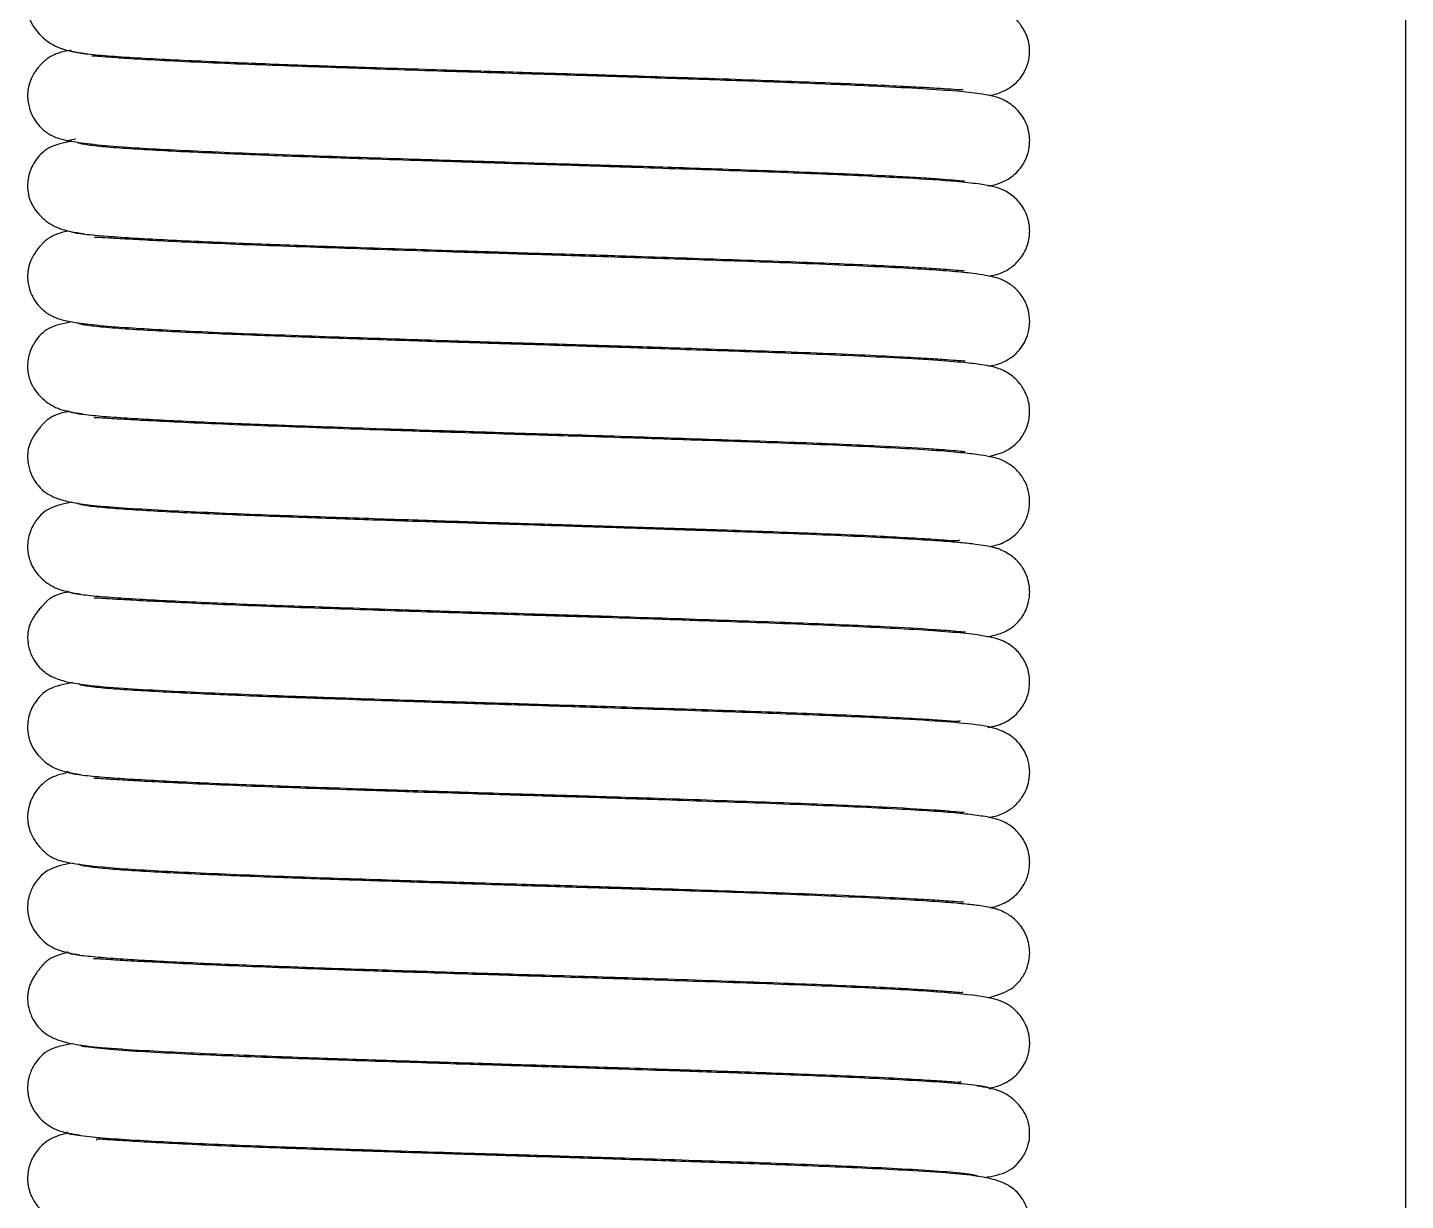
# Model space of a CAD drawing. Header units: millimetres. Extents: x -119 to 1184, y -69 to 836.
# Drawn here: x 451.06 to 465.03, y 619.7 to 631.59 of the extents above; entities that cross this region are included whole.
import ezdxf

# ---------------------------------------------------------------- set-up
doc = ezdxf.new("R2010")
doc.units = ezdxf.units.MM

msp = doc.modelspace()

# ---------------------------------------------------------------- linework, layer by layer
at = {"color": 7, "linetype": 'Continuous', "lineweight": 25}
msp.add_line((465.033, 643.47), (465.033, 592.67), dxfattribs=at)
for points, knots in [([(451.502, 632.26), (451.422, 632.245), (451.269, 632.214), (451.159, 632.102), (451.091, 631.98), (451.061, 631.872), (451.063, 631.784), (451.071, 631.716), (451.099, 631.624), (451.191, 631.494), (451.387, 631.365), (451.556, 631.34), (451.649, 631.326)], [0, 0, 0, 0, 0.159177, 0.302387, 0.343289, 0.409677, 0.442533, 0.454678, 0.525564, 0.709143, 0.841531, 1, 1, 1, 1]), ([(460.813, 630.899), (460.821, 630.901), (460.874, 630.91), (460.952, 630.938), (461.044, 630.99), (461.106, 631.046), (461.152, 631.108), (461.191, 631.178), (461.217, 631.259), (461.223, 631.327), (461.223, 631.362), (461.222, 631.385), (461.217, 631.436), (461.205, 631.478), (461.185, 631.527), (461.167, 631.561), (461.151, 631.586), (461.14, 631.603), (461.129, 631.619), (461.118, 631.633), (461.108, 631.646), (461.08, 631.679), (461.068, 631.693), (461.017, 631.739), (460.95, 631.775), (460.868, 631.803), (460.802, 631.817), (460.699, 631.834), (460.551, 631.85), (460.351, 631.867), (460.069, 631.885), (459.702, 631.905), (459.27, 631.925), (458.819, 631.943), (458.382, 631.959), (457.974, 631.973), (457.602, 631.985), (457.271, 631.996), (456.937, 632.007), (456.545, 632.02), (456.04, 632.035), (455.416, 632.055), (454.688, 632.079), (453.892, 632.106), (453.236, 632.13), (452.739, 632.152), (452.385, 632.17), (452.073, 632.188), (451.821, 632.208), (451.635, 632.228), (451.589, 632.242), (451.566, 632.249)], [0, 0, 0, 0, 0.004222, 0.027311, 0.045288, 0.057311, 0.061214, 0.064722, 0.073253, 0.07765, 0.07861, 0.079623, 0.082078, 0.08955, 0.093545, 0.096742, 0.098097, 0.09933, 0.100489, 0.101631, 0.102819, 0.10411, 0.113614, 0.121011, 0.142778, 0.153731, 0.170954, 0.196686, 0.221504, 0.250897, 0.284685, 0.323383, 0.362284, 0.397442, 0.428714, 0.456555, 0.481011, 0.50196, 0.520321, 0.544218, 0.575282, 0.61383, 0.66008, 0.713435, 0.773907, 0.807195, 0.84222, 0.878716, 0.917218, 0.957782, 1, 1, 1, 1]), ([(451.506, 631.357), (451.493, 631.356), (451.448, 631.35), (451.412, 631.34), (451.36, 631.324), (451.32, 631.307), (451.288, 631.289), (451.27, 631.277), (451.255, 631.266), (451.245, 631.258), (451.234, 631.25), (451.225, 631.242), (451.216, 631.233), (451.201, 631.218), (451.18, 631.195), (451.155, 631.164), (451.12, 631.112), (451.088, 631.046), (451.069, 630.98), (451.061, 630.91), (451.066, 630.832), (451.082, 630.762), (451.107, 630.697), (451.147, 630.63), (451.189, 630.58), (451.227, 630.546), (451.248, 630.531), (451.258, 630.523), (451.282, 630.507), (451.315, 630.489), (451.383, 630.462), (451.506, 630.433), (451.729, 630.403), (452.039, 630.377), (452.408, 630.355), (452.817, 630.335), (453.304, 630.314), (453.848, 630.294), (454.414, 630.274), (454.958, 630.256), (455.451, 630.24), (455.916, 630.225), (456.341, 630.212), (456.774, 630.199), (457.187, 630.186), (457.623, 630.171), (458.068, 630.156), (458.543, 630.139), (459.016, 630.122), (459.443, 630.103), (459.793, 630.086), (460.066, 630.071), (460.317, 630.056), (460.519, 630.036), (460.552, 630.034), (460.563, 630.033)], [0, 0, 0, 0, 0.006568, 0.022713, 0.035311, 0.044112, 0.04717, 0.049444, 0.050359, 0.051191, 0.052013, 0.052901, 0.053851, 0.054839, 0.057091, 0.059909, 0.063404, 0.072567, 0.082763, 0.089519, 0.094273, 0.098646, 0.104646, 0.108295, 0.115716, 0.119409, 0.121238, 0.122341, 0.123816, 0.133729, 0.150259, 0.182625, 0.225419, 0.272298, 0.309815, 0.349753, 0.391841, 0.435605, 0.477247, 0.514704, 0.54765, 0.575939, 0.606483, 0.631243, 0.661514, 0.688996, 0.720431, 0.75558, 0.794796, 0.83378, 0.8694, 0.901451, 0.930053, 0.977828, 1, 1, 1, 1]), ([(451.479, 631.354), (451.507, 631.347), (451.561, 631.332), (451.767, 631.31), (452.038, 631.29), (452.361, 631.271), (452.717, 631.254), (453.196, 631.232), (453.795, 631.21), (454.477, 631.186), (455.044, 631.168), (455.469, 631.154), (455.828, 631.143), (456.209, 631.131), (456.7, 631.116), (457.236, 631.098), (457.787, 631.08), (458.311, 631.062), (458.813, 631.044), (459.261, 631.026), (459.639, 631.009), (459.948, 630.993), (460.188, 630.981), (460.367, 630.97), (460.483, 630.962), (460.543, 630.957), (460.545, 630.961), (460.546, 630.963)], [0, 0, 0, 0, 0.053108, 0.10337, 0.150278, 0.194007, 0.235147, 0.273382, 0.340265, 0.395346, 0.438966, 0.470686, 0.490961, 0.518784, 0.554993, 0.599879, 0.639097, 0.682723, 0.727054, 0.770035, 0.811327, 0.850607, 0.887722, 0.923234, 0.957093, 0.986434, 1, 1, 1, 1]), ([(460.807, 629.983), (460.822, 629.985), (460.874, 629.993), (460.959, 630.028), (461.032, 630.064), (461.114, 630.14), (461.17, 630.219), (461.211, 630.318), (461.226, 630.417), (461.22, 630.513), (461.189, 630.632), (461.112, 630.751), (461.008, 630.83), (460.92, 630.872), (460.888, 630.881), (460.814, 630.901), (460.695, 630.921), (460.48, 630.944), (460.149, 630.967), (459.634, 630.994), (458.933, 631.025), (458.062, 631.056), (457.18, 631.085), (456.415, 631.109), (455.791, 631.128), (455.272, 631.145), (454.779, 631.161), (454.295, 631.178), (453.826, 631.194), (453.345, 631.212), (452.869, 631.231), (452.441, 631.252), (452.107, 631.271), (451.891, 631.286), (451.756, 631.298), (451.729, 631.298), (451.715, 631.299)], [0, 0, 0, 0, 0.0076638, 0.0282309, 0.0462524, 0.0546711, 0.062906, 0.070629, 0.0787295, 0.0840922, 0.0906586, 0.1050703, 0.1181885, 0.1236485, 0.1360379, 0.1500434, 0.1757566, 0.2174344, 0.2662405, 0.315327, 0.3852388, 0.4497852, 0.510249, 0.5657349, 0.5998248, 0.632211, 0.6681211, 0.6991478, 0.7334285, 0.7711918, 0.812785, 0.8578303, 0.9011381, 0.9381914, 0.9689935, 1, 1, 1, 1]), ([(451.513, 630.435), (451.429, 630.419), (451.272, 630.388), (451.159, 630.273), (451.091, 630.151), (451.061, 630.044), (451.063, 629.956), (451.071, 629.888), (451.098, 629.795), (451.188, 629.666), (451.379, 629.537), (451.543, 629.513), (451.632, 629.5)], [0, 0, 0, 0, 0.16961, 0.314341, 0.355928, 0.423867, 0.457419, 0.469561, 0.538861, 0.716988, 0.845613, 1, 1, 1, 1]), ([(451.553, 630.456), (451.527, 630.452), (451.46, 630.442), (451.461, 630.432), (451.462, 630.426)], [0, 0, 0, 0, 0.397313, 1, 1, 1, 1]), ([(460.809, 629.069), (460.828, 629.072), (460.882, 629.082), (460.934, 629.098), (461.005, 629.136), (461.069, 629.179), (461.167, 629.288), (461.208, 629.395), (461.223, 629.488), (461.224, 629.577), (461.204, 629.672), (461.159, 629.762), (461.114, 629.823), (461.065, 629.872), (461.001, 629.919), (460.931, 629.953), (460.837, 629.982), (460.696, 630.005), (460.443, 630.032), (460.075, 630.056), (459.631, 630.079), (459.228, 630.098), (458.765, 630.116), (458.252, 630.135), (457.719, 630.153), (457.159, 630.171), (456.617, 630.189), (456.121, 630.204), (455.738, 630.216), (455.381, 630.227), (454.96, 630.241), (454.403, 630.259), (453.734, 630.282), (453.152, 630.305), (452.691, 630.326), (452.352, 630.343), (452.048, 630.361), (451.801, 630.381), (451.62, 630.402), (451.583, 630.416), (451.564, 630.423)], [0, 0, 0, 0, 0.012029, 0.034804, 0.042628, 0.048349, 0.057926, 0.070105, 0.07565, 0.080238, 0.088821, 0.094553, 0.099753, 0.105837, 0.112968, 0.123736, 0.145865, 0.177085, 0.215567, 0.277839, 0.31144, 0.346637, 0.383189, 0.420904, 0.458371, 0.492038, 0.530524, 0.561563, 0.585549, 0.602687, 0.629495, 0.666426, 0.713027, 0.769741, 0.802076, 0.836789, 0.873642, 0.913216, 0.955488, 1, 1, 1, 1]), ([(451.47, 629.524), (451.448, 629.519), (451.41, 629.511), (451.36, 629.495), (451.323, 629.479), (451.294, 629.462), (451.279, 629.453), (451.269, 629.447), (451.259, 629.439), (451.245, 629.429), (451.237, 629.421), (451.225, 629.41), (451.214, 629.399), (451.203, 629.386), (451.185, 629.367), (451.161, 629.338), (451.122, 629.283), (451.088, 629.215), (451.071, 629.157), (451.064, 629.101), (451.062, 629.059), (451.067, 628.998), (451.083, 628.929), (451.109, 628.866), (451.148, 628.8), (451.191, 628.75), (451.229, 628.716), (451.249, 628.701), (451.26, 628.693), (451.283, 628.678), (451.316, 628.66), (451.383, 628.632), (451.502, 628.604), (451.718, 628.575), (452.015, 628.55), (452.372, 628.528), (452.771, 628.508), (453.249, 628.487), (453.786, 628.467), (454.345, 628.448), (454.88, 628.43), (455.363, 628.414), (455.815, 628.4), (456.227, 628.387), (456.653, 628.374), (457.069, 628.361), (457.521, 628.346), (457.992, 628.33), (458.499, 628.312), (459.021, 628.293), (459.504, 628.272), (459.898, 628.252), (460.189, 628.236), (460.386, 628.223), (460.506, 628.214), (460.558, 628.21), (460.567, 628.211), (460.569, 628.212)], [0, 0, 0, 0, 0.01632, 0.028532, 0.036469, 0.038949, 0.039881, 0.04067, 0.041401, 0.042182, 0.044198, 0.04527, 0.046291, 0.047351, 0.048528, 0.051429, 0.055261, 0.066032, 0.077803, 0.081932, 0.084948, 0.089591, 0.093826, 0.099532, 0.103116, 0.110352, 0.113915, 0.115678, 0.116785, 0.118245, 0.127865, 0.143715, 0.174573, 0.215214, 0.260094, 0.296237, 0.334976, 0.376065, 0.418973, 0.459408, 0.495654, 0.527387, 0.55446, 0.5833, 0.606652, 0.636566, 0.664373, 0.696645, 0.73311, 0.774099, 0.818431, 0.859705, 0.896987, 0.930845, 0.961265, 0.988066, 1, 1, 1, 1]), ([(451.471, 629.529), (451.494, 629.521), (451.538, 629.506), (451.73, 629.484), (451.989, 629.464), (452.301, 629.446), (452.649, 629.428), (453.119, 629.407), (453.708, 629.384), (454.384, 629.361), (454.947, 629.342), (455.37, 629.328), (455.729, 629.317), (456.11, 629.305), (456.603, 629.29), (457.141, 629.273), (457.696, 629.254), (458.226, 629.236), (458.736, 629.218), (459.192, 629.2), (459.581, 629.183), (459.902, 629.167), (460.157, 629.153), (460.35, 629.14), (460.482, 629.13), (460.556, 629.122), (460.56, 629.125), (460.562, 629.126)], [0, 0, 0, 0, 0.052838, 0.102921, 0.149728, 0.19324, 0.234165, 0.272243, 0.33895, 0.393677, 0.437061, 0.468628, 0.488816, 0.516622, 0.552653, 0.597357, 0.636467, 0.680022, 0.724141, 0.766897, 0.808041, 0.847252, 0.884313, 0.919713, 0.953535, 0.983107, 1, 1, 1, 1]), ([(460.805, 628.157), (460.843, 628.163), (460.911, 628.174), (460.995, 628.216), (461.055, 628.256), (461.116, 628.313), (461.172, 628.393), (461.212, 628.494), (461.231, 628.623), (461.202, 628.774), (461.131, 628.893), (461.047, 628.975), (460.937, 629.039), (460.867, 629.057), (460.776, 629.077), (460.638, 629.097), (460.443, 629.117), (460.166, 629.136), (459.807, 629.157), (459.358, 629.178), (458.848, 629.199), (458.319, 629.218), (457.819, 629.235), (457.326, 629.251), (456.866, 629.266), (456.427, 629.28), (456.037, 629.292), (455.629, 629.305), (455.181, 629.319), (454.673, 629.336), (454.122, 629.355), (453.565, 629.374), (453.053, 629.395), (452.625, 629.414), (452.29, 629.431), (452.043, 629.445), (451.872, 629.455), (451.779, 629.46), (451.74, 629.462), (451.743, 629.457), (451.744, 629.456)], [0, 0, 0, 0, 0.0209743, 0.0388073, 0.0466311, 0.0544616, 0.0624269, 0.0701005, 0.0783795, 0.0900025, 0.1007902, 0.1117356, 0.1230549, 0.1432541, 0.1660276, 0.1911709, 0.2243339, 0.260531, 0.300179, 0.343554, 0.3880757, 0.4278562, 0.4632884, 0.4943271, 0.5285492, 0.5544853, 0.5800108, 0.6046359, 0.6340804, 0.6682634, 0.7069469, 0.7497577, 0.7929413, 0.8338703, 0.8721339, 0.9076658, 0.9410258, 0.9715952, 0.9957567, 1, 1, 1, 1]), ([(451.513, 628.606), (451.429, 628.589), (451.272, 628.559), (451.159, 628.444), (451.091, 628.323), (451.061, 628.215), (451.063, 628.114), (451.073, 628.056), (451.102, 627.958), (451.185, 627.838), (451.371, 627.71), (451.531, 627.686), (451.618, 627.673)], [0, 0, 0, 0, 0.1741828, 0.3244301, 0.3673713, 0.436887, 0.4711267, 0.5003, 0.5511092, 0.7241803, 0.8493388, 1, 1, 1, 1]), ([(460.804, 627.24), (460.855, 627.253), (460.95, 627.276), (461.045, 627.331), (461.111, 627.396), (461.151, 627.446), (461.204, 627.544), (461.222, 627.636), (461.223, 627.703), (461.221, 627.752), (461.21, 627.814), (461.188, 627.873), (461.162, 627.922), (461.143, 627.953), (461.108, 627.999), (461.06, 628.05), (460.974, 628.107), (460.886, 628.14), (460.827, 628.154), (460.725, 628.173), (460.547, 628.194), (460.244, 628.217), (459.823, 628.241), (459.327, 628.265), (458.836, 628.285), (458.358, 628.302), (457.909, 628.317), (457.503, 628.331), (457.147, 628.343), (456.805, 628.354), (456.417, 628.366), (455.921, 628.381), (455.301, 628.401), (454.577, 628.425), (453.785, 628.452), (453.135, 628.477), (452.646, 628.499), (452.301, 628.517), (452.003, 628.535), (451.767, 628.555), (451.603, 628.576), (451.577, 628.59), (451.563, 628.597)], [0, 0, 0, 0, 0.027502, 0.050986, 0.056989, 0.061479, 0.06903, 0.07806, 0.080159, 0.082204, 0.086955, 0.092228, 0.094646, 0.096986, 0.099334, 0.1071, 0.126291, 0.136806, 0.151413, 0.175441, 0.208802, 0.251133, 0.302486, 0.344979, 0.383636, 0.417909, 0.448335, 0.474931, 0.497552, 0.516427, 0.539421, 0.56992, 0.608357, 0.654755, 0.708462, 0.769824, 0.803624, 0.83917, 0.876295, 0.915638, 0.957023, 1, 1, 1, 1]), ([(451.465, 627.703), (451.482, 627.696), (451.515, 627.682), (451.684, 627.66), (451.918, 627.64), (452.206, 627.622), (452.53, 627.605), (452.975, 627.584), (453.54, 627.561), (454.201, 627.538), (454.762, 627.519), (455.197, 627.505), (455.556, 627.494), (455.919, 627.482), (456.372, 627.468), (456.872, 627.453), (457.396, 627.435), (457.913, 627.418), (458.427, 627.4), (458.904, 627.383), (459.323, 627.365), (459.787, 627.344), (460.142, 627.325), (460.384, 627.308), (460.506, 627.297), (460.566, 627.29), (460.566, 627.294), (460.566, 627.295)], [0, 0, 0, 0, 0.051035, 0.099581, 0.145143, 0.187491, 0.227331, 0.26459, 0.33043, 0.384713, 0.428434, 0.461162, 0.482763, 0.508176, 0.541163, 0.582189, 0.618287, 0.658753, 0.701931, 0.743761, 0.78431, 0.823253, 0.895322, 0.928985, 0.960866, 0.987874, 1, 1, 1, 1]), ([(451.488, 627.697), (451.473, 627.694), (451.434, 627.688), (451.393, 627.676), (451.352, 627.662), (451.322, 627.648), (451.305, 627.64), (451.292, 627.632), (451.286, 627.628), (451.282, 627.625), (451.277, 627.622), (451.272, 627.618), (451.264, 627.613), (451.257, 627.607), (451.248, 627.598), (451.241, 627.591), (451.226, 627.577), (451.215, 627.565), (451.202, 627.551), (451.183, 627.53), (451.159, 627.499), (451.118, 627.441), (451.086, 627.378), (451.068, 627.316), (451.063, 627.263), (451.063, 627.219), (451.069, 627.157), (451.089, 627.08), (451.124, 627.008), (451.164, 626.953), (451.211, 626.901), (451.282, 626.848), (451.387, 626.803), (451.533, 626.769), (451.739, 626.742), (452.03, 626.719), (452.41, 626.697), (452.87, 626.675), (453.354, 626.654), (453.833, 626.637), (454.29, 626.621), (454.715, 626.607), (455.226, 626.59), (455.861, 626.569), (456.653, 626.545), (457.488, 626.518), (458.337, 626.489), (459.155, 626.459), (459.746, 626.432), (460.134, 626.41), (460.359, 626.395), (460.491, 626.384), (460.51, 626.391), (460.519, 626.394)], [0, 0, 0, 0, 0.009197, 0.024143, 0.034405, 0.037826, 0.040183, 0.041027, 0.041389, 0.041729, 0.04206, 0.042402, 0.043173, 0.044137, 0.045343, 0.047979, 0.049072, 0.050133, 0.051284, 0.052623, 0.056081, 0.060773, 0.07413, 0.086682, 0.09081, 0.093659, 0.098796, 0.102763, 0.110429, 0.114314, 0.119596, 0.134928, 0.157005, 0.185923, 0.221602, 0.263804, 0.310904, 0.355563, 0.396365, 0.433027, 0.465977, 0.49542, 0.521177, 0.569039, 0.62003, 0.675151, 0.734455, 0.798354, 0.867584, 0.903695, 0.939532, 0.971902, 1, 1, 1, 1]), ([(460.812, 626.328), (460.846, 626.333), (460.903, 626.343), (460.987, 626.381), (461.057, 626.428), (461.101, 626.471), (461.13, 626.506), (461.162, 626.55), (461.193, 626.612), (461.213, 626.683), (461.222, 626.739), (461.224, 626.801), (461.216, 626.88), (461.181, 626.984), (461.12, 627.078), (461.034, 627.156), (460.918, 627.218), (460.849, 627.232), (460.724, 627.257), (460.542, 627.278), (460.281, 627.3), (459.926, 627.322), (459.486, 627.343), (458.985, 627.365), (458.448, 627.384), (457.881, 627.404), (457.317, 627.423), (456.791, 627.44), (456.349, 627.454), (455.911, 627.467), (455.394, 627.483), (454.828, 627.502), (454.248, 627.522), (453.692, 627.541), (453.157, 627.562), (452.691, 627.582), (452.316, 627.601), (452.033, 627.616), (451.846, 627.627), (451.751, 627.636), (451.741, 627.632), (451.739, 627.631)], [0, 0, 0, 0, 0.021373, 0.035444, 0.04588, 0.053659, 0.056611, 0.059002, 0.066631, 0.070157, 0.074653, 0.078226, 0.083365, 0.09102, 0.101222, 0.112486, 0.124367, 0.149049, 0.176873, 0.207394, 0.24658, 0.289298, 0.331821, 0.377159, 0.419236, 0.456746, 0.499917, 0.534831, 0.561357, 0.586682, 0.620484, 0.662857, 0.700059, 0.741534, 0.786027, 0.829571, 0.871515, 0.911656, 0.950653, 0.988214, 1, 1, 1, 1]), ([(451.512, 626.776), (451.429, 626.76), (451.272, 626.729), (451.16, 626.616), (451.092, 626.495), (451.061, 626.386), (451.063, 626.287), (451.073, 626.228), (451.101, 626.13), (451.183, 626.01), (451.365, 625.882), (451.521, 625.859), (451.606, 625.846)], [0, 0, 0, 0, 0.177987, 0.335701, 0.380221, 0.450954, 0.48569, 0.514549, 0.564045, 0.731799, 0.853307, 1, 1, 1, 1]), ([(460.795, 625.413), (460.842, 625.423), (460.936, 625.442), (461.028, 625.495), (461.072, 625.529), (461.108, 625.564), (461.155, 625.623), (461.199, 625.71), (461.221, 625.799), (461.225, 625.881), (461.216, 625.956), (461.199, 626.019), (461.176, 626.071), (461.156, 626.106), (461.111, 626.172), (461.049, 626.232), (460.942, 626.292), (460.881, 626.312), (460.838, 626.323), (460.771, 626.336), (460.67, 626.351), (460.517, 626.367), (460.293, 626.385), (459.978, 626.404), (459.568, 626.425), (459.09, 626.446), (458.598, 626.465), (458.128, 626.481), (457.693, 626.496), (457.303, 626.509), (456.962, 626.52), (456.624, 626.531), (456.228, 626.543), (455.722, 626.559), (455.102, 626.578), (454.389, 626.602), (453.621, 626.629), (453, 626.654), (452.54, 626.675), (452.218, 626.693), (451.943, 626.711), (451.732, 626.73), (451.599, 626.749), (451.584, 626.761), (451.577, 626.766)], [0, 0, 0, 0, 0.024842, 0.048794, 0.054247, 0.059551, 0.065183, 0.070924, 0.079104, 0.084004, 0.088241, 0.093364, 0.096136, 0.09876, 0.101263, 0.113381, 0.130335, 0.137829, 0.149008, 0.165391, 0.186962, 0.21364, 0.245241, 0.281688, 0.323485, 0.364787, 0.401791, 0.434635, 0.463784, 0.489055, 0.510344, 0.528819, 0.552922, 0.584286, 0.623352, 0.66991, 0.723301, 0.784328, 0.817724, 0.852707, 0.889315, 0.928088, 0.968733, 1, 1, 1, 1]), ([(451.488, 625.868), (451.476, 625.866), (451.428, 625.858), (451.391, 625.848), (451.341, 625.828), (451.324, 625.82), (451.311, 625.813), (451.303, 625.809), (451.297, 625.805), (451.292, 625.802), (451.288, 625.8), (451.283, 625.796), (451.274, 625.789), (451.265, 625.782), (451.26, 625.775), (451.253, 625.768), (451.245, 625.76), (451.238, 625.753), (451.233, 625.748), (451.227, 625.741), (451.218, 625.732), (451.206, 625.719), (451.185, 625.695), (451.14, 625.641), (451.097, 625.57), (451.074, 625.51), (451.065, 625.451), (451.063, 625.422), (451.063, 625.383), (451.068, 625.334), (451.086, 625.259), (451.114, 625.197), (451.143, 625.153), (451.163, 625.125), (451.208, 625.074), (451.295, 625.01), (451.438, 624.957), (451.67, 624.919), (451.998, 624.892), (452.415, 624.868), (452.872, 624.846), (453.351, 624.826), (453.868, 624.807), (454.405, 624.788), (454.95, 624.77), (455.551, 624.75), (456.26, 624.729), (457.104, 624.702), (457.982, 624.673), (458.694, 624.648), (459.231, 624.626), (459.617, 624.609), (459.96, 624.591), (460.243, 624.574), (460.428, 624.561), (460.517, 624.553), (460.52, 624.562), (460.52, 624.565)], [0, 0, 0, 0, 0.007298, 0.030022, 0.034299, 0.037281, 0.038323, 0.039115, 0.039448, 0.039762, 0.040082, 0.040431, 0.041276, 0.043057, 0.045544, 0.047179, 0.04851, 0.049098, 0.049659, 0.050216, 0.050793, 0.052085, 0.053666, 0.057923, 0.071444, 0.087619, 0.093152, 0.096956, 0.098309, 0.102886, 0.106449, 0.114494, 0.116269, 0.11835, 0.123598, 0.138961, 0.170006, 0.213129, 0.267955, 0.314626, 0.358608, 0.398782, 0.434871, 0.477314, 0.5135, 0.545634, 0.596188, 0.65066, 0.7097, 0.773792, 0.808263, 0.844252, 0.88148, 0.919539, 0.954618, 0.984774, 1, 1, 1, 1]), ([(451.461, 625.878), (451.473, 625.871), (451.497, 625.856), (451.659, 625.834), (451.889, 625.814), (452.176, 625.795), (452.501, 625.778), (452.946, 625.757), (453.513, 625.734), (454.173, 625.711), (454.727, 625.692), (455.15, 625.678), (455.507, 625.666), (455.882, 625.655), (456.364, 625.64), (456.893, 625.623), (457.445, 625.605), (457.98, 625.587), (458.503, 625.569), (458.979, 625.551), (459.394, 625.533), (459.849, 625.512), (460.193, 625.493), (460.425, 625.475), (460.53, 625.466), (460.574, 625.459), (460.567, 625.465), (460.567, 625.465)], [0, 0, 0, 0, 0.051817, 0.101113, 0.147357, 0.190252, 0.230475, 0.268032, 0.33417, 0.388281, 0.431385, 0.463073, 0.48347, 0.510471, 0.545326, 0.58853, 0.626476, 0.668931, 0.712598, 0.754669, 0.795351, 0.834316, 0.90624, 0.93984, 0.97056, 0.995985, 1, 1, 1, 1]), ([(460.8, 624.493), (460.829, 624.499), (460.881, 624.508), (460.951, 624.535), (461.021, 624.572), (461.081, 624.62), (461.128, 624.672), (461.174, 624.742), (461.214, 624.839), (461.229, 624.958), (461.208, 625.095), (461.155, 625.2), (461.095, 625.272), (461.02, 625.337), (460.919, 625.387), (460.822, 625.411), (460.641, 625.44), (460.374, 625.465), (460.026, 625.487), (459.606, 625.509), (459.134, 625.53), (458.613, 625.55), (458.038, 625.57), (457.454, 625.59), (456.895, 625.608), (456.438, 625.622), (456.022, 625.635), (455.567, 625.649), (455.068, 625.665), (454.542, 625.683), (454.017, 625.701), (453.483, 625.72), (452.984, 625.74), (452.56, 625.76), (452.225, 625.777), (451.98, 625.791), (451.841, 625.8), (451.772, 625.804), (451.739, 625.807), (451.737, 625.804), (451.737, 625.803)], [0, 0, 0, 0, 0.018613, 0.033564, 0.04416, 0.052248, 0.058788, 0.06395, 0.070845, 0.079781, 0.088852, 0.099207, 0.104702, 0.11087, 0.127773, 0.158606, 0.195647, 0.237058, 0.282588, 0.322626, 0.365766, 0.408758, 0.447199, 0.492106, 0.52928, 0.5585, 0.58154, 0.610388, 0.647362, 0.680334, 0.717544, 0.758864, 0.801915, 0.843499, 0.883175, 0.921049, 0.957591, 0.975274, 0.992323, 1, 1, 1, 1]), ([(451.522, 624.949), (451.436, 624.933), (451.274, 624.902), (451.161, 624.788), (451.092, 624.668), (451.061, 624.557), (451.063, 624.458), (451.072, 624.399), (451.101, 624.302), (451.182, 624.182), (451.361, 624.054), (451.514, 624.031), (451.598, 624.018)], [0, 0, 0, 0, 0.187292, 0.35192, 0.397655, 0.468459, 0.503124, 0.531394, 0.579297, 0.740956, 0.858178, 1, 1, 1, 1]), ([(460.809, 623.58), (460.837, 623.586), (460.88, 623.594), (460.959, 623.623), (461.047, 623.674), (461.131, 623.757), (461.202, 623.875), (461.231, 624.026), (461.212, 624.156), (461.172, 624.256), (461.116, 624.336), (461.045, 624.402), (460.988, 624.437), (460.859, 624.495), (460.66, 624.526), (460.338, 624.555), (459.886, 624.581), (459.415, 624.603), (458.99, 624.621), (458.508, 624.639), (457.977, 624.658), (457.429, 624.676), (456.86, 624.694), (456.315, 624.712), (455.819, 624.727), (455.438, 624.739), (455.083, 624.75), (454.67, 624.764), (454.127, 624.783), (453.482, 624.805), (452.931, 624.828), (452.502, 624.849), (452.194, 624.866), (451.925, 624.883), (451.718, 624.903), (451.592, 624.922), (451.584, 624.933), (451.581, 624.938)], [0, 0, 0, 0, 0.022502, 0.033927, 0.044864, 0.05544, 0.065864, 0.077095, 0.085095, 0.09251, 0.100207, 0.107773, 0.119351, 0.132562, 0.176259, 0.231731, 0.29366, 0.327213, 0.362259, 0.398534, 0.436247, 0.473782, 0.507377, 0.545627, 0.576583, 0.600669, 0.617827, 0.644601, 0.681354, 0.72772, 0.784516, 0.816728, 0.851174, 0.887954, 0.927552, 0.969644, 1, 1, 1, 1]), ([(451.486, 624.039), (451.444, 624.03), (451.38, 624.016), (451.316, 623.99), (451.283, 623.972), (451.26, 623.956), (451.24, 623.942), (451.194, 623.905), (451.148, 623.85), (451.109, 623.783), (451.083, 623.72), (451.067, 623.651), (451.062, 623.59), (451.064, 623.548), (451.071, 623.493), (451.088, 623.434), (451.122, 623.367), (451.161, 623.311), (451.185, 623.283), (451.203, 623.263), (451.214, 623.251), (451.225, 623.24), (451.237, 623.229), (451.245, 623.221), (451.259, 623.21), (451.269, 623.203), (451.279, 623.196), (451.294, 623.187), (451.319, 623.173), (451.351, 623.158), (451.403, 623.14), (451.531, 623.111), (451.79, 623.079), (452.199, 623.051), (452.587, 623.03), (453.052, 623.009), (453.572, 622.988), (454.113, 622.969), (454.63, 622.952), (455.101, 622.936), (455.545, 622.922), (455.952, 622.909), (456.379, 622.896), (456.802, 622.883), (457.266, 622.868), (457.753, 622.852), (458.28, 622.833), (458.825, 622.814), (459.334, 622.793), (459.762, 622.773), (460.086, 622.756), (460.319, 622.741), (460.465, 622.732), (460.547, 622.724), (460.55, 622.729), (460.551, 622.731)], [0, 0, 0, 0, 0.028611, 0.04444, 0.054046, 0.055504, 0.05661, 0.061924, 0.06915, 0.072729, 0.078427, 0.082657, 0.087294, 0.090306, 0.094429, 0.106184, 0.11694, 0.120767, 0.123664, 0.12484, 0.125898, 0.126918, 0.127989, 0.130002, 0.130782, 0.131512, 0.1323, 0.133231, 0.135708, 0.142087, 0.151458, 0.172131, 0.244278, 0.28239, 0.322424, 0.364376, 0.407604, 0.447501, 0.483226, 0.514556, 0.541308, 0.569771, 0.593061, 0.623316, 0.651437, 0.68411, 0.721096, 0.762282, 0.806597, 0.848381, 0.886852, 0.922226, 0.954878, 0.984567, 1, 1, 1, 1]), ([(451.46, 624.052), (451.468, 624.044), (451.482, 624.03), (451.63, 624.008), (451.851, 623.988), (452.131, 623.969), (452.45, 623.952), (452.89, 623.93), (453.452, 623.907), (454.106, 623.884), (454.655, 623.865), (455.072, 623.852), (455.428, 623.84), (455.808, 623.828), (456.301, 623.813), (456.843, 623.796), (457.408, 623.778), (457.953, 623.759), (458.482, 623.741), (458.962, 623.723), (459.38, 623.705), (459.839, 623.683), (460.186, 623.665), (460.426, 623.645), (460.528, 623.637), (460.567, 623.631), (460.559, 623.637), (460.559, 623.638)], [0, 0, 0, 0, 0.049178, 0.098845, 0.14547, 0.188691, 0.229082, 0.266799, 0.333189, 0.38729, 0.43016, 0.461455, 0.481518, 0.509232, 0.544915, 0.589019, 0.627759, 0.671077, 0.714911, 0.757081, 0.797852, 0.836896, 0.908916, 0.942521, 0.97318, 0.999559, 1, 1, 1, 1]), ([(460.822, 622.668), (460.826, 622.669), (460.872, 622.676), (460.924, 622.694), (461.001, 622.731), (461.065, 622.777), (461.114, 622.827), (461.159, 622.888), (461.204, 622.977), (461.224, 623.072), (461.223, 623.162), (461.208, 623.255), (461.167, 623.361), (461.069, 623.47), (460.995, 623.52), (460.935, 623.549), (460.854, 623.575), (460.741, 623.596), (460.548, 623.62), (460.299, 623.641), (459.976, 623.661), (459.568, 623.682), (459.077, 623.703), (458.536, 623.724), (457.991, 623.743), (457.437, 623.761), (456.903, 623.779), (456.417, 623.794), (455.987, 623.807), (455.531, 623.822), (454.974, 623.839), (454.385, 623.859), (453.8, 623.879), (453.267, 623.899), (452.787, 623.92), (452.396, 623.939), (452.099, 623.955), (451.913, 623.967), (451.806, 623.973), (451.747, 623.978), (451.739, 623.976), (451.736, 623.975)], [0, 0, 0, 0, 0.002694, 0.0292, 0.040378, 0.047781, 0.054097, 0.059495, 0.065445, 0.074356, 0.079119, 0.084875, 0.097519, 0.107461, 0.113401, 0.125431, 0.142335, 0.175477, 0.208556, 0.244186, 0.282352, 0.323691, 0.367989, 0.412162, 0.451719, 0.487008, 0.526919, 0.558451, 0.582433, 0.610903, 0.647887, 0.693182, 0.732248, 0.775712, 0.819352, 0.860956, 0.900178, 0.937605, 0.961569, 0.984629, 1, 1, 1, 1]), ([(451.523, 623.119), (451.438, 623.103), (451.275, 623.073), (451.161, 622.958), (451.104, 622.86), (451.075, 622.78), (451.062, 622.71), (451.063, 622.63), (451.072, 622.571), (451.101, 622.473), (451.181, 622.353), (451.359, 622.226), (451.511, 622.203), (451.594, 622.19)], [0, 0, 0, 0, 0.188948, 0.361092, 0.408115, 0.435952, 0.479056, 0.513585, 0.541468, 0.588414, 0.746456, 0.861117, 1, 1, 1, 1]), ([(460.805, 621.752), (460.888, 621.778), (460.991, 621.809), (461.075, 621.873), (461.142, 621.944), (461.196, 622.043), (461.228, 622.17), (461.223, 622.285), (461.191, 622.38), (461.153, 622.458), (461.09, 622.54), (460.987, 622.613), (460.907, 622.646), (460.873, 622.656), (460.813, 622.671), (460.724, 622.686), (460.573, 622.704), (460.363, 622.722), (460.059, 622.742), (459.646, 622.763), (459.146, 622.786), (458.613, 622.807), (458.099, 622.825), (457.623, 622.841), (457.199, 622.855), (456.834, 622.866), (456.488, 622.877), (456.098, 622.889), (455.6, 622.905), (454.986, 622.925), (454.278, 622.948), (453.516, 622.975), (452.904, 623), (452.455, 623.022), (452.145, 623.039), (451.884, 623.058), (451.692, 623.078), (451.582, 623.096), (451.584, 623.107), (451.584, 623.112)], [0, 0, 0, 0, 0.03754, 0.046309, 0.054763, 0.062988, 0.070048, 0.081272, 0.086245, 0.089838, 0.102206, 0.113158, 0.121996, 0.129645, 0.141148, 0.167266, 0.193534, 0.225214, 0.262083, 0.304746, 0.349865, 0.390408, 0.426302, 0.458081, 0.485518, 0.508495, 0.527417, 0.550666, 0.581641, 0.620621, 0.667333, 0.721171, 0.783084, 0.816962, 0.852423, 0.889785, 0.929345, 0.97074, 1, 1, 1, 1]), ([(451.477, 622.211), (451.457, 622.208), (451.41, 622.199), (451.335, 622.173), (451.267, 622.135), (451.227, 622.098), (451.214, 622.082), (451.186, 622.049), (451.17, 622.028), (451.158, 622.012), (451.146, 621.995), (451.129, 621.969), (451.097, 621.914), (451.081, 621.874), (451.069, 621.824), (451.065, 621.792), (451.063, 621.768), (451.063, 621.752), (451.064, 621.711), (451.073, 621.64), (451.104, 621.557), (451.145, 621.491), (451.19, 621.434), (451.257, 621.378), (451.37, 621.32), (451.543, 621.278), (451.822, 621.246), (452.19, 621.223), (452.633, 621.199), (453.07, 621.18), (453.514, 621.162), (454.062, 621.142), (454.711, 621.12), (455.49, 621.095), (456.285, 621.07), (457.14, 621.043), (457.869, 621.019), (458.451, 620.999), (458.893, 620.982), (459.318, 620.965), (459.712, 620.947), (460.053, 620.929), (460.319, 620.911), (460.468, 620.902), (460.529, 620.895), (460.523, 620.906), (460.522, 620.907)], [0, 0, 0, 0, 0.014287, 0.032656, 0.053562, 0.063552, 0.073441, 0.076816, 0.078204, 0.079498, 0.080804, 0.082225, 0.085701, 0.09572, 0.100008, 0.103096, 0.104274, 0.10529, 0.106308, 0.112042, 0.120536, 0.12405, 0.128528, 0.141982, 0.161715, 0.1974, 0.243661, 0.299627, 0.34164, 0.380535, 0.416005, 0.447941, 0.502634, 0.550263, 0.600781, 0.655137, 0.71496, 0.747175, 0.781054, 0.816908, 0.854488, 0.893462, 0.932142, 0.966052, 0.994589, 1, 1, 1, 1]), ([(451.462, 622.224), (451.464, 622.218), (451.469, 622.204), (451.594, 622.184), (451.794, 622.164), (452.055, 622.145), (452.355, 622.128), (452.773, 622.107), (453.315, 622.084), (453.955, 622.06), (454.501, 622.042), (454.924, 622.028), (455.278, 622.016), (455.645, 622.004), (456.111, 621.99), (456.625, 621.974), (457.167, 621.957), (457.703, 621.939), (458.235, 621.921), (458.73, 621.903), (459.168, 621.886), (459.66, 621.864), (460.046, 621.844), (460.322, 621.825), (460.47, 621.813), (460.543, 621.805), (460.544, 621.81), (460.545, 621.812)], [0, 0, 0, 0, 0.0413325, 0.0901807, 0.1361851, 0.1789686, 0.2187879, 0.2561033, 0.322207, 0.3764119, 0.4196772, 0.4519048, 0.4729321, 0.4991256, 0.5330478, 0.574791, 0.6116026, 0.6529676, 0.6966046, 0.7383811, 0.7788633, 0.8178427, 0.8901665, 0.9237163, 0.9555252, 0.9840449, 1, 1, 1, 1]), ([(460.804, 620.839), (460.827, 620.843), (460.889, 620.853), (460.951, 620.877), (461.011, 620.909), (461.083, 620.963), (461.145, 621.033), (461.2, 621.14), (461.223, 621.233), (461.224, 621.327), (461.21, 621.419), (461.177, 621.506), (461.108, 621.598), (461.065, 621.64), (461.034, 621.664), (461.001, 621.686), (460.936, 621.722), (460.861, 621.744), (460.688, 621.777), (460.387, 621.807), (459.963, 621.833), (459.551, 621.854), (459.058, 621.875), (458.513, 621.896), (457.961, 621.915), (457.398, 621.934), (456.854, 621.951), (456.359, 621.967), (455.929, 621.98), (455.482, 621.994), (454.94, 622.012), (454.365, 622.031), (453.793, 622.051), (453.266, 622.071), (452.789, 622.091), (452.399, 622.111), (452.105, 622.126), (451.919, 622.138), (451.811, 622.145), (451.75, 622.149), (451.736, 622.148), (451.73, 622.148)], [0, 0, 0, 0, 0.014656, 0.039997, 0.049821, 0.055562, 0.065763, 0.07141, 0.080076, 0.084892, 0.091478, 0.106867, 0.112269, 0.116146, 0.118135, 0.120598, 0.127445, 0.150067, 0.181235, 0.250739, 0.288906, 0.329947, 0.37363, 0.41765, 0.45733, 0.492795, 0.533014, 0.564941, 0.589028, 0.616388, 0.652123, 0.696035, 0.733994, 0.776493, 0.819753, 0.860731, 0.899086, 0.935381, 0.958455, 0.980526, 1, 1, 1, 1]), ([(451.52, 621.288), (451.437, 621.273), (451.274, 621.243), (451.162, 621.13), (451.105, 621.033), (451.075, 620.952), (451.062, 620.881), (451.063, 620.801), (451.072, 620.742), (451.101, 620.644), (451.181, 620.524), (451.36, 620.397), (451.513, 620.374), (451.596, 620.361)], [0, 0, 0, 0, 0.1852973, 0.3640776, 0.4120907, 0.439724, 0.4823328, 0.5164201, 0.5440541, 0.5907226, 0.7479681, 0.8619884, 1, 1, 1, 1]), ([(460.822, 620.824), (460.821, 620.83), (460.82, 620.846), (460.65, 620.87), (460.374, 620.894), (460.018, 620.916), (459.617, 620.936), (459.194, 620.955), (458.772, 620.972), (458.264, 620.99), (457.708, 621.009), (457.158, 621.027), (456.75, 621.04), (456.43, 621.05), (456.112, 621.06), (455.775, 621.071), (455.374, 621.083), (454.904, 621.099), (454.407, 621.115), (453.909, 621.132), (453.431, 621.15), (452.949, 621.169), (452.492, 621.191), (452.087, 621.214), (451.778, 621.238), (451.603, 621.26), (451.604, 621.272), (451.604, 621.276)], [0, 0, 0, 0, 0.043678, 0.099958, 0.152191, 0.20007, 0.244485, 0.285163, 0.321805, 0.354307, 0.408264, 0.447214, 0.472716, 0.494557, 0.514127, 0.538996, 0.564914, 0.598395, 0.639274, 0.674537, 0.713772, 0.757512, 0.805428, 0.856939, 0.912718, 0.972837, 1, 1, 1, 1]), ([(460.766, 619.931), (460.849, 619.947), (461.013, 619.977), (461.125, 620.09), (461.182, 620.187), (461.211, 620.268), (461.224, 620.339), (461.223, 620.419), (461.214, 620.477), (461.186, 620.575), (461.105, 620.695), (460.926, 620.823), (460.773, 620.846), (460.69, 620.858)], [0, 0, 0, 0, 0.185298, 0.364079, 0.41209, 0.439723, 0.482334, 0.516421, 0.544056, 0.590724, 0.747971, 0.861991, 1, 1, 1, 1]), ([(451.482, 620.38), (451.459, 620.376), (451.397, 620.366), (451.336, 620.342), (451.275, 620.311), (451.203, 620.257), (451.141, 620.186), (451.086, 620.079), (451.064, 619.986), (451.062, 619.892), (451.076, 619.8), (451.11, 619.713), (451.178, 619.622), (451.222, 619.579), (451.252, 619.555), (451.285, 619.533), (451.351, 619.498), (451.425, 619.476), (451.598, 619.442), (451.899, 619.413), (452.324, 619.386), (452.735, 619.365), (453.228, 619.344), (453.773, 619.324), (454.325, 619.304), (454.888, 619.286), (455.432, 619.268), (455.927, 619.252), (456.357, 619.239), (456.804, 619.225), (457.346, 619.208), (457.921, 619.188), (458.493, 619.168), (459.02, 619.149), (459.498, 619.128), (459.887, 619.109), (460.182, 619.093), (460.367, 619.081), (460.475, 619.074), (460.536, 619.07), (460.55, 619.071), (460.556, 619.072)], [0, 0, 0, 0, 0.014655, 0.039997, 0.049821, 0.055562, 0.065763, 0.07141, 0.080076, 0.084892, 0.091478, 0.106867, 0.112269, 0.116146, 0.118134, 0.120598, 0.127444, 0.150067, 0.181235, 0.250739, 0.288906, 0.329947, 0.37363, 0.41765, 0.45733, 0.492795, 0.533014, 0.564941, 0.589028, 0.616388, 0.652123, 0.696035, 0.733993, 0.776492, 0.819753, 0.860731, 0.899086, 0.93538, 0.958455, 0.980526, 1, 1, 1, 1]), ([(451.464, 620.396), (451.465, 620.389), (451.467, 620.374), (451.636, 620.35), (451.913, 620.325), (452.268, 620.304), (452.669, 620.283), (453.092, 620.264), (453.514, 620.248), (454.022, 620.229), (454.578, 620.21), (455.128, 620.192), (455.536, 620.179), (455.856, 620.169), (456.174, 620.159), (456.511, 620.149), (456.912, 620.136), (457.382, 620.121), (457.88, 620.104), (458.378, 620.087), (458.856, 620.07), (459.337, 620.05), (459.794, 620.028), (460.199, 620.006), (460.51, 619.981), (460.694, 619.958), (460.689, 619.943), (460.688, 619.937)], [0, 0, 0, 0, 0.043057, 0.098537, 0.150028, 0.197226, 0.24101, 0.281111, 0.317232, 0.349272, 0.402461, 0.440858, 0.465998, 0.487529, 0.50682, 0.531335, 0.556886, 0.58989, 0.630188, 0.664951, 0.703628, 0.746746, 0.793981, 0.84476, 0.899746, 0.95901, 1, 1, 1, 1]), ([(460.809, 619.008), (460.829, 619.012), (460.876, 619.02), (460.952, 619.047), (461.019, 619.084), (461.059, 619.121), (461.073, 619.138), (461.1, 619.171), (461.116, 619.191), (461.128, 619.207), (461.14, 619.225), (461.157, 619.251), (461.189, 619.306), (461.205, 619.345), (461.218, 619.396), (461.222, 619.427), (461.223, 619.451), (461.223, 619.468), (461.222, 619.508), (461.213, 619.579), (461.182, 619.663), (461.141, 619.729), (461.096, 619.786), (461.03, 619.841), (460.917, 619.899), (460.743, 619.941), (460.464, 619.973), (460.096, 619.997), (459.653, 620.02), (459.216, 620.04), (458.773, 620.057), (458.224, 620.077), (457.575, 620.099), (456.797, 620.125), (456.001, 620.149), (455.147, 620.176), (454.418, 620.201), (453.835, 620.221), (453.393, 620.237), (452.968, 620.254), (452.575, 620.273), (452.233, 620.291), (451.967, 620.308), (451.818, 620.318), (451.757, 620.324), (451.763, 620.314), (451.764, 620.312)], [0, 0, 0, 0, 0.014287, 0.032656, 0.053562, 0.063551, 0.07344, 0.076815, 0.078204, 0.079498, 0.080804, 0.082225, 0.085701, 0.09572, 0.100008, 0.103096, 0.104274, 0.10529, 0.106308, 0.112042, 0.120536, 0.12405, 0.128528, 0.141982, 0.161715, 0.197401, 0.243661, 0.299627, 0.34164, 0.380534, 0.416005, 0.447941, 0.502635, 0.550263, 0.60078, 0.655137, 0.714961, 0.747174, 0.781054, 0.816908, 0.854488, 0.893462, 0.932142, 0.966052, 0.994589, 1, 1, 1, 1])]:
    msp.add_open_spline(points, degree=3, knots=knots, dxfattribs=at)

doc.saveas('drawing.dxf')
